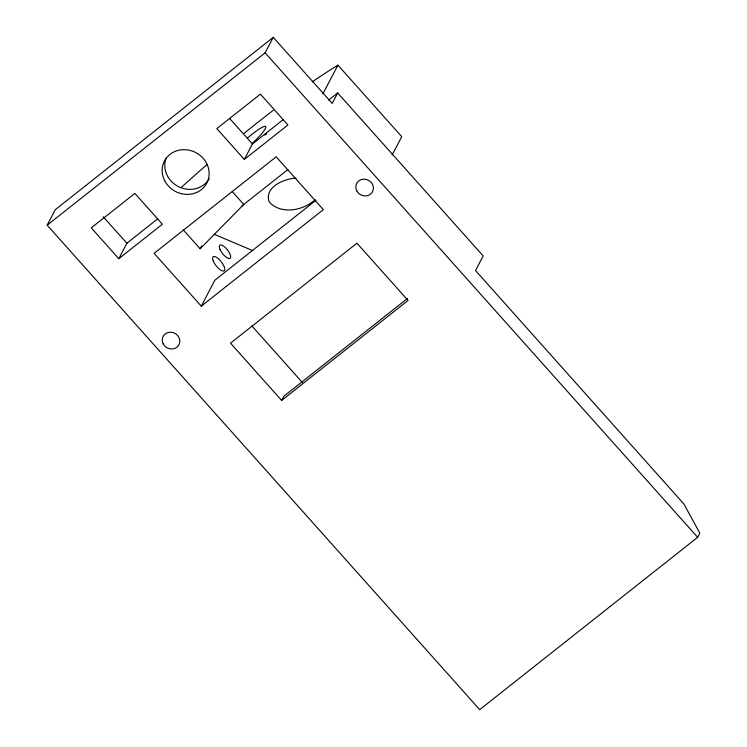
<?xml version="1.0" encoding="UTF-8"?>
<svg xmlns="http://www.w3.org/2000/svg" width="747" height="747" viewBox="0 0 747 747"><rect width="100%" height="100%" fill="white"/><g stroke="black" fill="none" stroke-linecap="round" stroke-linejoin="round"><path stroke-width="1.12" d="M337.691 92.955L332.219 103.422L273.243 37.35L55.278 209.683L47.173 225.164L479.695 709.65L697.651 537.298L699.827 533.125L683.878 503.992L475.522 270.535L483.169 255.941L337.691 92.955L328.652 100.098M118.792 258.695L162.379 224.231L134.862 193.398L91.265 227.872L118.792 258.695L126.878 243.233L157.748 218.815M47.173 225.164L265.138 52.822L273.243 37.35M244.334 159.438L287.931 124.973L260.404 94.141L216.807 128.615L244.334 159.438L252.421 143.966L283.3 119.548M183.314 229.936L200.131 248.77L201.681 245.819M201.288 306.158L323.339 209.646L276.175 156.814L154.115 253.317L201.288 306.158L214.856 280.209L315.953 200.261M322.928 93.823L337.924 65.157L401.746 136.664L392.11 155.087M281.638 400.429L408.049 300.453L356.945 243.195L230.524 343.172L281.638 400.429L283.841 396.227L407.517 298.427M200.131 248.77L243.765 204.454L232.298 191.615M315.141 199.654C303.543 210.682 280.555 215.043 269.116 201.774C264.27 186.983 284.047 178.673 295.961 178.16M264.952 135.123L266.754 133.704M241.981 205.873L287.959 169.513M214.249 234.297L252.813 250.656M265.138 52.822L697.651 537.298M229.488 118.278L252.421 143.966M251.879 325.925L302.395 382.52M103.17 216.686L126.878 243.233M181.11 187.59A239.684 35.987 -41.8 0 1 207.031 164.564M243.98 133.47A239.684 35.987 -41.8 0 1 273.365 110.239M312.293 81.853A239.684 35.987 -41.8 0 1 337.924 65.157M209.207 178.524A23.885 21.934 27.6 0 1 179.308 187.039A23.885 21.934 27.6 0 1 165.946 158.644M247.593 137.971A23.885 3.586 -41.8 0 1 265.671 126.551A23.885 3.586 -41.8 0 1 252.803 142.845M163.201 343.872A8.955 8.226 27.6 0 0 178.43 345.637A8.955 8.226 27.6 0 0 171.493 332.266A8.955 8.226 27.6 0 0 163.201 343.872M213.222 260.974A8.955 3.277 51.7 0 0 223.801 271.021A8.955 3.277 51.7 0 0 219.058 259.312A8.955 3.277 51.7 0 0 213.222 260.974M164.732 180.774A23.885 21.934 27.6 0 0 205.35 185.471A23.885 21.934 27.6 0 0 186.862 149.82A23.885 21.934 27.6 0 0 164.732 180.774M220.02 249.442A8.357 3.063 51.7 0 0 229.908 258.443A8.357 3.063 51.7 0 0 225.052 247.304A8.357 3.063 51.7 0 0 220.02 249.442M356.758 190.84A8.955 8.226 27.6 0 0 371.987 192.605A8.955 8.226 27.6 0 0 365.059 179.233A8.955 8.226 27.6 0 0 356.758 190.84"/></g></svg>
